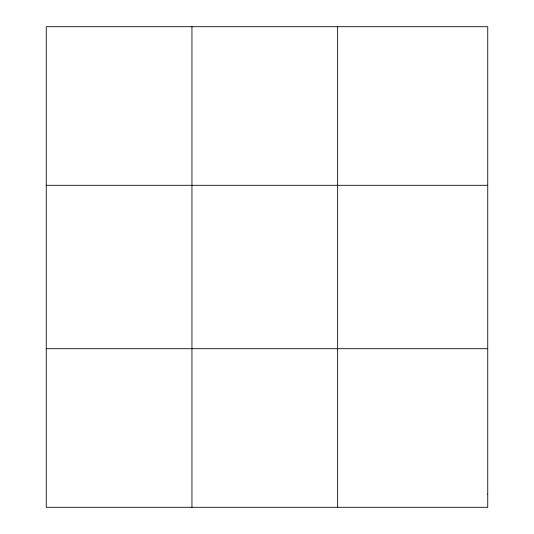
<?xml version="1.0" encoding="UTF-8"?>
<svg xmlns="http://www.w3.org/2000/svg" width="534" height="534" viewBox="0 0 534 534"><rect width="100%" height="100%" fill="white"/><g stroke="black" fill="none" stroke-linecap="round" stroke-linejoin="round"><path stroke-width="0.8" d="M191.946 26.7L191.946 507.3M337.642 26.7L337.642 507.3M46.251 185.298L487.749 185.298M46.251 348.702L487.749 348.702M487.749 494.084L487.749 507.3L46.251 507.3L46.251 26.7L487.749 26.7L487.749 494.084"/></g></svg>
